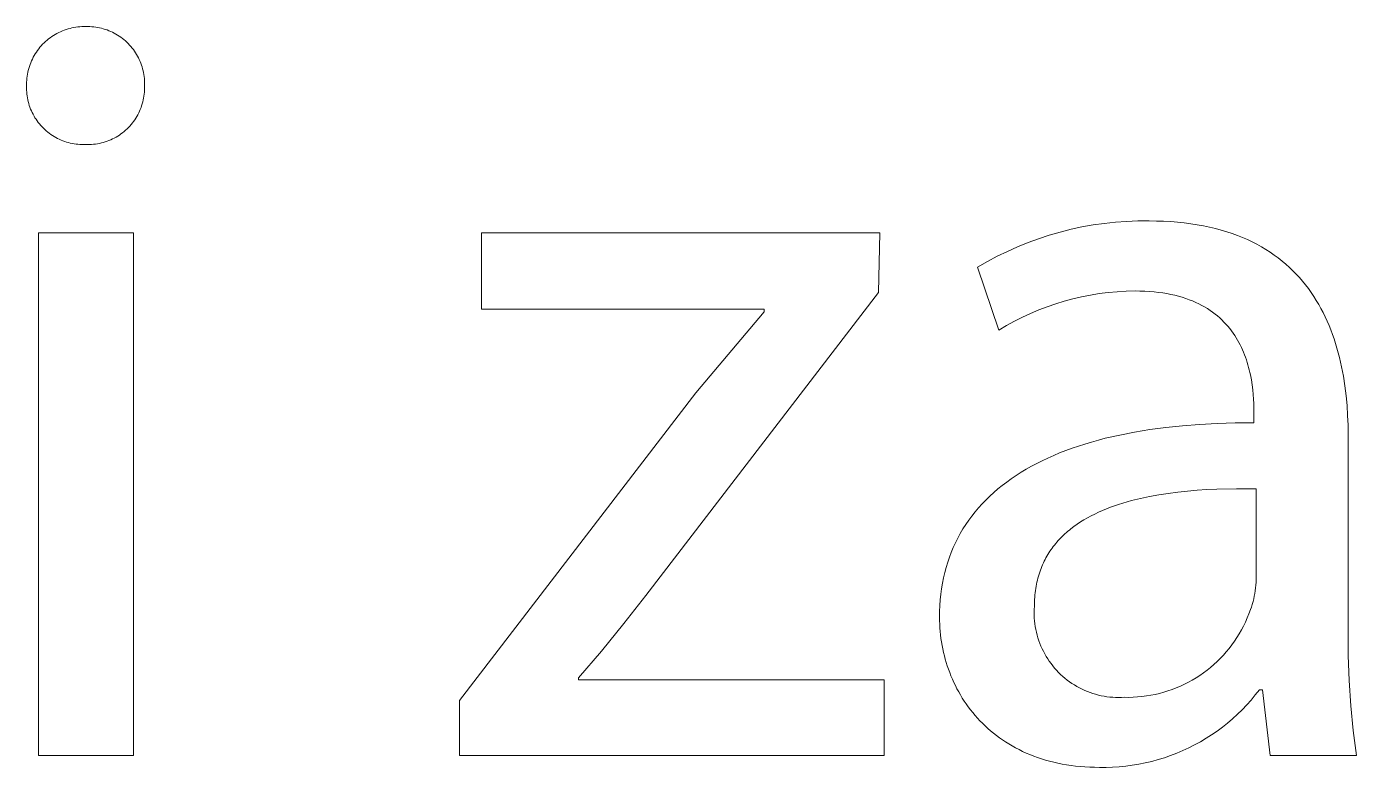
# Model space of a CAD drawing. Header units: millimetres. Extents: x -1480 to 5249, y -840 to 3860.
# Drawn here: x 3342.8 to 3425.7, y -728.4 to -682.2 of the extents above; entities that cross this region are included whole.
import ezdxf

# ---------------------------------------------------------------- set-up
doc = ezdxf.new("R2010")
doc.units = ezdxf.units.MM
doc.header["$MEASUREMENT"] = 0
doc.layers.add('Domyślny', color=7, linetype='Continuous', true_color=0x000000)

msp = doc.modelspace()

# ---------------------------------------------------------------- linework, layer by layer
at = {"layer": 'Domyślny', "color": 18, "lineweight": 15, "true_color": 0x000000}
for p, q in [((3345.045, -682.42), (3345.161, -682.375)), ((3345.161, -682.375), (3345.279, -682.334)), ((3345.279, -682.334), (3345.399, -682.297)), ((3345.399, -682.297), (3345.519, -682.264)), ((3345.519, -682.264), (3345.641, -682.235)), ((3345.641, -682.235), (3345.764, -682.21)), ((3345.764, -682.21), (3345.887, -682.19)), ((3345.887, -682.19), (3346.011, -682.174)), ((3346.011, -682.174), (3346.135, -682.163)), ((3346.135, -682.163), (3346.26, -682.155)), ((3346.26, -682.155), (3346.385, -682.152)), ((3346.385, -682.152), (3346.51, -682.154)), ((3346.51, -682.154), (3346.632, -682.152)), ((3346.632, -682.152), (3346.754, -682.155)), ((3346.754, -682.155), (3346.876, -682.161)), ((3346.876, -682.161), (3346.997, -682.172)), ((3346.997, -682.172), (3347.118, -682.187)), ((3347.118, -682.187), (3347.239, -682.207)), ((3347.239, -682.207), (3347.359, -682.23)), ((3347.359, -682.23), (3347.477, -682.257)), ((3347.477, -682.257), (3347.595, -682.289)), ((3347.595, -682.289), (3347.712, -682.325)), ((3347.712, -682.325), (3347.827, -682.364)), ((3347.827, -682.364), (3347.941, -682.408)), ((3343.813, -683.258), (3343.901, -683.169)), ((3343.901, -683.169), (3343.993, -683.084)), ((3343.993, -683.084), (3344.087, -683.002)), ((3344.087, -683.002), (3344.183, -682.923)), ((3344.183, -682.923), (3344.283, -682.847)), ((3344.283, -682.847), (3344.385, -682.775)), ((3344.385, -682.775), (3344.49, -682.706)), ((3344.49, -682.706), (3344.597, -682.642)), ((3344.597, -682.642), (3344.706, -682.58)), ((3344.706, -682.58), (3344.817, -682.523)), ((3344.817, -682.523), (3344.93, -682.47)), ((3344.93, -682.47), (3345.045, -682.42)), ((3347.941, -682.408), (3348.054, -682.455)), ((3348.054, -682.455), (3348.164, -682.506)), ((3348.164, -682.506), (3348.273, -682.561)), ((3348.273, -682.561), (3348.38, -682.62)), ((3348.38, -682.62), (3348.485, -682.682)), ((3348.485, -682.682), (3348.587, -682.748)), ((3348.587, -682.748), (3348.688, -682.818)), ((3348.688, -682.818), (3348.786, -682.89)), ((3348.786, -682.89), (3348.881, -682.967)), ((3348.881, -682.967), (3348.974, -683.046)), ((3348.974, -683.046), (3349.063, -683.129)), ((3349.063, -683.129), (3349.15, -683.214)), ((3343.229, -684.066), (3343.29, -683.957)), ((3343.29, -683.957), (3343.354, -683.849)), ((3343.354, -683.849), (3343.422, -683.744)), ((3343.422, -683.744), (3343.493, -683.642)), ((3343.493, -683.642), (3343.568, -683.542)), ((3343.568, -683.542), (3343.646, -683.444)), ((3343.646, -683.444), (3343.728, -683.35)), ((3343.728, -683.35), (3343.813, -683.258)), ((3349.15, -683.214), (3349.234, -683.303)), ((3349.234, -683.303), (3349.315, -683.394)), ((3349.315, -683.394), (3349.393, -683.488)), ((3349.393, -683.488), (3349.467, -683.585)), ((3349.467, -683.585), (3349.538, -683.684)), ((3349.538, -683.684), (3349.606, -683.785)), ((3349.606, -683.785), (3349.67, -683.889)), ((3349.67, -683.889), (3349.73, -683.995)), ((3349.73, -683.995), (3349.787, -684.103)), ((3342.917, -684.881), (3342.95, -684.761)), ((3342.95, -684.761), (3342.986, -684.641)), ((3342.986, -684.641), (3343.027, -684.523)), ((3343.027, -684.523), (3343.071, -684.406)), ((3343.071, -684.406), (3343.12, -684.291)), ((3343.12, -684.291), (3343.173, -684.178)), ((3343.173, -684.178), (3343.229, -684.066)), ((3349.787, -684.103), (3349.84, -684.213)), ((3349.84, -684.213), (3349.889, -684.324)), ((3349.889, -684.324), (3349.935, -684.438)), ((3349.935, -684.438), (3349.976, -684.552)), ((3349.976, -684.552), (3350.013, -684.668)), ((3350.013, -684.668), (3350.047, -684.786)), ((3350.047, -684.786), (3350.076, -684.904)), ((3342.811, -685.748), (3342.813, -685.623)), ((3342.813, -685.623), (3342.82, -685.498)), ((3342.82, -685.498), (3342.831, -685.374)), ((3342.831, -685.374), (3342.846, -685.25)), ((3342.846, -685.25), (3342.865, -685.126)), ((3342.865, -685.126), (3342.889, -685.003)), ((3342.889, -685.003), (3342.917, -684.881)), ((3350.076, -684.904), (3350.102, -685.023)), ((3350.102, -685.023), (3350.123, -685.144)), ((3350.123, -685.144), (3350.14, -685.264)), ((3350.14, -685.264), (3350.153, -685.386)), ((3350.153, -685.386), (3350.161, -685.507)), ((3350.161, -685.507), (3350.166, -685.629)), ((3350.166, -685.629), (3350.166, -685.751)), ((3342.813, -685.873), (3342.811, -685.748)), ((3342.812, -685.994), (3342.813, -685.873)), ((3342.814, -686.115), (3342.812, -685.994)), ((3342.82, -686.236), (3342.814, -686.115)), ((3342.831, -686.356), (3342.82, -686.236)), ((3342.846, -686.476), (3342.831, -686.356)), ((3342.865, -686.596), (3342.846, -686.476)), ((3350.127, -686.487), (3350.107, -686.608)), ((3350.142, -686.365), (3350.127, -686.487)), ((3350.154, -686.242), (3350.142, -686.365)), ((3350.161, -686.119), (3350.154, -686.242)), ((3350.164, -685.996), (3350.161, -686.119)), ((3350.166, -685.751), (3350.162, -685.873)), ((3350.162, -685.873), (3350.164, -685.996)), ((3342.888, -686.714), (3342.865, -686.596)), ((3342.915, -686.832), (3342.888, -686.714)), ((3342.946, -686.949), (3342.915, -686.832)), ((3342.981, -687.065), (3342.946, -686.949)), ((3343.02, -687.179), (3342.981, -687.065)), ((3343.063, -687.292), (3343.02, -687.179)), ((3343.11, -687.404), (3343.063, -687.292)), ((3349.9, -687.316), (3349.851, -687.429)), ((3349.945, -687.201), (3349.9, -687.316)), ((3349.985, -687.085), (3349.945, -687.201)), ((3350.022, -686.968), (3349.985, -687.085)), ((3350.054, -686.849), (3350.022, -686.968)), ((3350.083, -686.729), (3350.054, -686.849)), ((3350.107, -686.608), (3350.083, -686.729)), ((3343.161, -687.514), (3343.11, -687.404)), ((3343.215, -687.622), (3343.161, -687.514)), ((3343.273, -687.728), (3343.215, -687.622)), ((3343.335, -687.832), (3343.273, -687.728)), ((3343.4, -687.934), (3343.335, -687.832)), ((3343.469, -688.033), (3343.4, -687.934)), ((3343.541, -688.13), (3343.469, -688.033)), ((3343.616, -688.225), (3343.541, -688.13)), ((3349.405, -688.164), (3349.327, -688.259)), ((3349.48, -688.066), (3349.405, -688.164)), ((3349.551, -687.965), (3349.48, -688.066)), ((3349.618, -687.862), (3349.551, -687.965)), ((3349.682, -687.757), (3349.618, -687.862)), ((3349.742, -687.65), (3349.682, -687.757)), ((3349.799, -687.54), (3349.742, -687.65)), ((3349.851, -687.429), (3349.799, -687.54)), ((3343.695, -688.317), (3343.616, -688.225)), ((3343.777, -688.406), (3343.695, -688.317)), ((3343.861, -688.492), (3343.777, -688.406)), ((3343.949, -688.576), (3343.861, -688.492)), ((3344.039, -688.656), (3343.949, -688.576)), ((3344.132, -688.733), (3344.039, -688.656)), ((3344.228, -688.807), (3344.132, -688.733)), ((3344.326, -688.878), (3344.228, -688.807)), ((3344.427, -688.945), (3344.326, -688.878)), ((3344.53, -689.008), (3344.427, -688.945)), ((3344.635, -689.068), (3344.53, -689.008)), ((3348.492, -688.98), (3348.386, -689.043)), ((3348.596, -688.914), (3348.492, -688.98)), ((3348.697, -688.843), (3348.596, -688.914)), ((3348.795, -688.77), (3348.697, -688.843)), ((3348.891, -688.692), (3348.795, -688.77)), ((3348.984, -688.612), (3348.891, -688.692)), ((3349.075, -688.528), (3348.984, -688.612)), ((3349.162, -688.442), (3349.075, -688.528)), ((3349.246, -688.352), (3349.162, -688.442)), ((3349.327, -688.259), (3349.246, -688.352)), ((3344.742, -689.125), (3344.635, -689.068)), ((3344.851, -689.177), (3344.742, -689.125)), ((3344.961, -689.226), (3344.851, -689.177)), ((3345.074, -689.271), (3344.961, -689.226)), ((3345.187, -689.313), (3345.074, -689.271)), ((3345.302, -689.35), (3345.187, -689.313)), ((3345.419, -689.383), (3345.302, -689.35)), ((3345.536, -689.413), (3345.419, -689.383)), ((3345.654, -689.438), (3345.536, -689.413)), ((3345.773, -689.459), (3345.654, -689.438)), ((3345.893, -689.476), (3345.773, -689.459)), ((3346.013, -689.489), (3345.893, -689.476)), ((3346.134, -689.498), (3346.013, -689.489)), ((3346.255, -689.502), (3346.134, -689.498)), ((3346.376, -689.503), (3346.255, -689.502)), ((3346.499, -689.509), (3346.376, -689.503)), ((3346.622, -689.512), (3346.499, -689.509)), ((3346.745, -689.51), (3346.622, -689.512)), ((3346.868, -689.504), (3346.745, -689.51)), ((3346.99, -689.493), (3346.868, -689.504)), ((3347.113, -689.478), (3346.99, -689.493)), ((3347.234, -689.459), (3347.113, -689.478)), ((3347.355, -689.436), (3347.234, -689.459)), ((3347.475, -689.409), (3347.355, -689.436)), ((3347.594, -689.377), (3347.475, -689.409)), ((3347.712, -689.341), (3347.594, -689.377)), ((3347.829, -689.302), (3347.712, -689.341)), ((3347.944, -689.258), (3347.829, -689.302)), ((3348.057, -689.21), (3347.944, -689.258)), ((3348.169, -689.158), (3348.057, -689.21)), ((3348.279, -689.103), (3348.169, -689.158)), ((3348.386, -689.043), (3348.279, -689.103)), ((3407.25, -694.967), (3407.93, -694.795)), ((3407.93, -694.795), (3408.615, -694.648)), ((3408.615, -694.648), (3409.305, -694.525)), ((3409.305, -694.525), (3409.999, -694.425)), ((3409.999, -694.425), (3410.696, -694.35)), ((3410.696, -694.35), (3411.395, -694.299)), ((3411.395, -694.299), (3412.096, -694.273)), ((3412.096, -694.273), (3412.797, -694.271)), ((3412.797, -694.271), (3413.257, -694.276)), ((3413.257, -694.276), (3413.707, -694.29)), ((3413.707, -694.29), (3414.147, -694.315)), ((3414.147, -694.315), (3414.575, -694.349)), ((3414.575, -694.349), (3414.994, -694.392)), ((3414.994, -694.392), (3415.401, -694.444)), ((3415.401, -694.444), (3415.799, -694.506)), ((3415.799, -694.506), (3416.186, -694.576)), ((3416.186, -694.576), (3416.563, -694.655)), ((3416.563, -694.655), (3416.931, -694.742)), ((3416.931, -694.742), (3417.288, -694.838)), ((3343.553, -695.014), (3349.468, -695.014)), ((3343.553, -727.614), (3343.553, -695.014)), ((3349.468, -695.014), (3349.468, -727.614)), ((3371.172, -699.78), (3371.172, -695.008)), ((3371.172, -695.008), (3396.019, -695.008)), ((3396.019, -695.008), (3395.93, -698.727)), ((3404.603, -695.884), (3405.253, -695.621)), ((3405.253, -695.621), (3405.911, -695.379)), ((3405.911, -695.379), (3406.577, -695.161)), ((3406.577, -695.161), (3407.25, -694.967)), ((3417.288, -694.838), (3417.636, -694.942)), ((3417.636, -694.942), (3417.974, -695.054)), ((3417.974, -695.054), (3418.303, -695.174)), ((3418.303, -695.174), (3418.623, -695.302)), ((3418.623, -695.302), (3418.933, -695.437)), ((3418.933, -695.437), (3419.234, -695.58)), ((3419.234, -695.58), (3419.526, -695.729)), ((3403.334, -696.479), (3403.963, -696.171)), ((3403.963, -696.171), (3404.603, -695.884)), ((3419.526, -695.729), (3419.809, -695.886)), ((3419.809, -695.886), (3420.084, -696.05)), ((3420.084, -696.05), (3420.349, -696.22)), ((3420.349, -696.22), (3420.607, -696.398)), ((3420.607, -696.398), (3420.855, -696.581)), ((3402.109, -697.161), (3402.716, -696.809)), ((3403.431, -701.082), (3402.109, -697.161)), ((3402.716, -696.809), (3403.334, -696.479)), ((3420.855, -696.581), (3421.096, -696.771)), ((3421.096, -696.771), (3421.328, -696.967)), ((3421.328, -696.967), (3421.552, -697.168)), ((3421.552, -697.168), (3421.768, -697.376)), ((3421.768, -697.376), (3421.977, -697.589)), ((3421.977, -697.589), (3422.177, -697.807)), ((3422.177, -697.807), (3422.37, -698.031)), ((3422.37, -698.031), (3422.555, -698.26)), ((3395.93, -698.727), (3381.411, -717.637)), ((3409.142, -698.895), (3408.593, -699.002)), ((3409.694, -698.805), (3409.142, -698.895)), ((3410.249, -698.735), (3409.694, -698.805)), ((3410.805, -698.684), (3410.249, -698.735)), ((3411.364, -698.652), (3410.805, -698.684)), ((3411.923, -698.64), (3411.364, -698.652)), ((3412.231, -698.643), (3411.923, -698.64)), ((3412.531, -698.654), (3412.231, -698.643)), ((3412.823, -698.671), (3412.531, -698.654)), ((3413.106, -698.695), (3412.823, -698.671)), ((3413.381, -698.725), (3413.106, -698.695)), ((3413.648, -698.762), (3413.381, -698.725)), ((3413.907, -698.805), (3413.648, -698.762)), ((3414.158, -698.854), (3413.907, -698.805)), ((3414.402, -698.909), (3414.158, -698.854)), ((3414.637, -698.969), (3414.402, -698.909)), ((3422.555, -698.26), (3422.733, -698.494)), ((3422.733, -698.494), (3422.904, -698.733)), ((3422.904, -698.733), (3423.068, -698.976)), ((3388.805, -699.78), (3371.172, -699.78)), ((3388.805, -699.937), (3388.805, -699.78)), ((3406.445, -699.62), (3405.923, -699.82)), ((3406.974, -699.438), (3406.445, -699.62)), ((3407.508, -699.275), (3406.974, -699.438)), ((3408.048, -699.129), (3407.508, -699.275)), ((3408.593, -699.002), (3408.048, -699.129)), ((3414.866, -699.035), (3414.637, -698.969)), ((3415.087, -699.106), (3414.866, -699.035)), ((3415.3, -699.182), (3415.087, -699.106)), ((3415.506, -699.264), (3415.3, -699.182)), ((3415.706, -699.35), (3415.506, -699.264)), ((3415.898, -699.441), (3415.706, -699.35)), ((3416.084, -699.537), (3415.898, -699.441)), ((3416.263, -699.637), (3416.084, -699.537)), ((3416.435, -699.741), (3416.263, -699.637)), ((3416.601, -699.849), (3416.435, -699.741)), ((3423.068, -698.976), (3423.224, -699.224)), ((3423.224, -699.224), (3423.374, -699.476)), ((3423.374, -699.476), (3423.516, -699.732)), ((3423.516, -699.732), (3423.652, -699.992)), ((3384.548, -705.001), (3388.805, -699.937)), ((3404.401, -700.526), (3403.912, -700.796)), ((3404.9, -700.273), (3404.401, -700.526)), ((3405.408, -700.038), (3404.9, -700.273)), ((3405.923, -699.82), (3405.408, -700.038)), ((3416.761, -699.962), (3416.601, -699.849)), ((3416.915, -700.077), (3416.761, -699.962)), ((3417.062, -700.197), (3416.915, -700.077)), ((3417.203, -700.32), (3417.062, -700.197)), ((3417.339, -700.446), (3417.203, -700.32)), ((3417.469, -700.575), (3417.339, -700.446)), ((3417.593, -700.707), (3417.469, -700.575)), ((3423.652, -699.992), (3423.782, -700.256)), ((3423.782, -700.256), (3423.905, -700.524)), ((3423.905, -700.524), (3424.021, -700.795)), ((3403.912, -700.796), (3403.431, -701.082)), ((3417.712, -700.842), (3417.593, -700.707)), ((3417.825, -700.98), (3417.712, -700.842)), ((3417.934, -701.12), (3417.825, -700.98)), ((3418.037, -701.262), (3417.934, -701.12)), ((3418.135, -701.407), (3418.037, -701.262)), ((3418.228, -701.553), (3418.135, -701.407)), ((3424.021, -700.795), (3424.132, -701.07)), ((3424.132, -701.07), (3424.236, -701.347)), ((3424.236, -701.347), (3424.334, -701.628)), ((3418.316, -701.701), (3418.228, -701.553)), ((3418.4, -701.851), (3418.316, -701.701)), ((3418.479, -702.003), (3418.4, -701.851)), ((3418.554, -702.155), (3418.479, -702.003)), ((3418.624, -702.309), (3418.554, -702.155)), ((3424.334, -701.628), (3424.426, -701.912)), ((3424.426, -701.912), (3424.513, -702.198)), ((3424.513, -702.198), (3424.593, -702.487)), ((3418.691, -702.464), (3418.624, -702.309)), ((3418.753, -702.62), (3418.691, -702.464)), ((3418.811, -702.776), (3418.753, -702.62)), ((3418.866, -702.933), (3418.811, -702.776)), ((3418.917, -703.09), (3418.866, -702.933)), ((3418.964, -703.248), (3418.917, -703.09)), ((3424.593, -702.487), (3424.669, -702.778)), ((3424.669, -702.778), (3424.738, -703.071)), ((3424.738, -703.071), (3424.803, -703.366)), ((3419.007, -703.405), (3418.964, -703.248)), ((3419.048, -703.562), (3419.007, -703.405)), ((3419.085, -703.72), (3419.048, -703.562)), ((3419.119, -703.876), (3419.085, -703.72)), ((3419.178, -704.187), (3419.119, -703.876)), ((3424.803, -703.366), (3424.862, -703.663)), ((3424.862, -703.663), (3424.916, -703.962)), ((3419.227, -704.495), (3419.178, -704.187)), ((3419.265, -704.798), (3419.227, -704.495)), ((3424.916, -703.962), (3425.01, -704.565)), ((3425.01, -704.565), (3425.084, -705.172)), ((3369.805, -724.18), (3384.548, -705.001)), ((3419.294, -705.094), (3419.265, -704.798)), ((3419.315, -705.383), (3419.294, -705.094)), ((3419.329, -705.662), (3419.315, -705.383)), ((3425.084, -705.172), (3425.14, -705.783)), ((3419.337, -705.932), (3419.329, -705.662)), ((3419.339, -706.19), (3419.337, -705.932)), ((3419.339, -706.862), (3419.339, -706.19)), ((3425.14, -705.783), (3425.179, -706.396)), ((3425.179, -706.396), (3425.202, -707.01)), ((3412.854, -707.282), (3413.851, -707.149)), ((3413.851, -707.149), (3414.881, -707.041)), ((3414.881, -707.041), (3415.946, -706.959)), ((3415.946, -706.959), (3417.044, -706.901)), ((3417.044, -706.901), (3418.175, -706.869)), ((3418.175, -706.869), (3419.339, -706.862)), ((3425.202, -707.01), (3425.209, -707.624)), ((3408.797, -708.185), (3409.212, -708.06)), ((3409.212, -708.06), (3409.637, -707.941)), ((3409.637, -707.941), (3410.07, -707.829)), ((3410.07, -707.829), (3410.964, -707.622)), ((3410.964, -707.622), (3411.891, -707.44)), ((3411.891, -707.44), (3412.854, -707.282)), ((3425.209, -707.624), (3425.209, -719.813)), ((3406.489, -709.058), (3406.851, -708.898)), ((3406.851, -708.898), (3407.222, -708.743)), ((3407.222, -708.743), (3407.602, -708.595)), ((3407.602, -708.595), (3407.992, -708.452)), ((3407.992, -708.452), (3408.39, -708.315)), ((3408.39, -708.315), (3408.797, -708.185)), ((3405.131, -709.759), (3405.457, -709.575)), ((3405.457, -709.575), (3405.792, -709.397)), ((3405.792, -709.397), (3406.136, -709.225)), ((3406.136, -709.225), (3406.489, -709.058)), ((3403.641, -710.766), (3403.921, -710.553)), ((3403.921, -710.553), (3404.209, -710.346)), ((3404.209, -710.346), (3404.507, -710.144)), ((3404.507, -710.144), (3404.815, -709.949)), ((3404.815, -709.949), (3405.131, -709.759)), ((3402.859, -711.439), (3403.11, -711.209)), ((3403.11, -711.209), (3403.371, -710.985)), ((3403.371, -710.985), (3403.641, -710.766)), ((3413.398, -711.352), (3412.82, -711.457)), ((3413.986, -711.261), (3413.398, -711.352)), ((3414.582, -711.185), (3413.986, -711.261)), ((3415.185, -711.121), (3414.582, -711.185)), ((3415.793, -711.07), (3415.185, -711.121)), ((3416.406, -711.03), (3415.793, -711.07)), ((3417.02, -711.002), (3416.406, -711.03)), ((3418.251, -710.976), (3417.02, -711.002)), ((3419.473, -710.985), (3418.251, -710.976)), ((3419.473, -716.631), (3419.473, -710.985)), ((3401.949, -712.416), (3402.162, -712.163)), ((3402.162, -712.163), (3402.385, -711.916)), ((3402.385, -711.916), (3402.617, -711.675)), ((3402.617, -711.675), (3402.859, -711.439)), ((3410.384, -712.132), (3410.133, -712.229)), ((3410.639, -712.039), (3410.384, -712.132)), ((3410.898, -711.952), (3410.639, -712.039)), ((3411.162, -711.868), (3410.898, -711.952)), ((3411.429, -711.789), (3411.162, -711.868)), ((3411.7, -711.715), (3411.429, -711.789)), ((3412.254, -711.578), (3411.7, -711.715)), ((3412.82, -711.457), (3412.254, -711.578)), ((3401.367, -713.207), (3401.551, -712.938)), ((3401.551, -712.938), (3401.745, -712.674)), ((3401.745, -712.674), (3401.949, -712.416)), ((3408.523, -713.044), (3408.316, -713.181)), ((3408.737, -712.912), (3408.523, -713.044)), ((3408.956, -712.786), (3408.737, -712.912)), ((3409.181, -712.664), (3408.956, -712.786)), ((3409.411, -712.548), (3409.181, -712.664)), ((3409.647, -712.437), (3409.411, -712.548)), ((3409.887, -712.33), (3409.647, -712.437)), ((3410.133, -712.229), (3409.887, -712.33)), ((3400.871, -714.049), (3401.027, -713.763)), ((3401.027, -713.763), (3401.192, -713.482)), ((3401.192, -713.482), (3401.367, -713.207)), ((3407.463, -713.867), (3407.377, -713.951)), ((3407.551, -713.785), (3407.463, -713.867)), ((3407.641, -713.705), (3407.551, -713.785)), ((3407.732, -713.626), (3407.641, -713.705)), ((3407.826, -713.548), (3407.732, -713.626)), ((3407.92, -713.472), (3407.826, -713.548)), ((3408.115, -713.324), (3407.92, -713.472)), ((3408.316, -713.181), (3408.115, -713.324)), ((3400.464, -714.939), (3400.59, -714.637)), ((3400.59, -714.637), (3400.726, -714.34)), ((3400.726, -714.34), (3400.871, -714.049)), ((3406.754, -714.672), (3406.685, -714.769)), ((3406.826, -714.576), (3406.754, -714.672)), ((3406.899, -714.482), (3406.826, -714.576)), ((3406.974, -714.39), (3406.899, -714.482)), ((3407.051, -714.299), (3406.974, -714.39)), ((3407.13, -714.21), (3407.051, -714.299)), ((3407.21, -714.122), (3407.13, -714.21)), ((3407.293, -714.036), (3407.21, -714.122)), ((3407.377, -713.951), (3407.293, -714.036)), ((3400.242, -715.56), (3400.348, -715.247)), ((3400.348, -715.247), (3400.464, -714.939)), ((3406.259, -715.493), (3406.206, -715.602)), ((3406.313, -715.384), (3406.259, -715.493)), ((3406.37, -715.278), (3406.313, -715.384)), ((3406.429, -715.173), (3406.37, -715.278)), ((3406.49, -715.069), (3406.429, -715.173)), ((3406.553, -714.968), (3406.49, -715.069)), ((3406.618, -714.867), (3406.553, -714.968)), ((3406.685, -714.769), (3406.618, -714.867)), ((3399.984, -716.531), (3400.06, -716.202)), ((3400.06, -716.202), (3400.146, -715.878)), ((3400.146, -715.878), (3400.242, -715.56)), ((3405.939, -716.297), (3405.902, -716.419)), ((3405.978, -716.177), (3405.939, -716.297)), ((3406.019, -716.059), (3405.978, -716.177)), ((3406.062, -715.942), (3406.019, -716.059)), ((3406.108, -715.827), (3406.062, -715.942)), ((3406.156, -715.714), (3406.108, -715.827)), ((3406.206, -715.602), (3406.156, -715.714)), ((3399.862, -717.206), (3399.918, -716.866)), ((3399.918, -716.866), (3399.984, -716.531)), ((3405.733, -717.187), (3405.714, -717.321)), ((3405.755, -717.054), (3405.733, -717.187)), ((3405.78, -716.924), (3405.755, -717.054)), ((3405.807, -716.795), (3405.78, -716.924)), ((3405.836, -716.668), (3405.807, -716.795)), ((3405.868, -716.543), (3405.836, -716.668)), ((3405.902, -716.419), (3405.868, -716.543)), ((3419.42, -717.329), (3419.441, -717.155)), ((3419.441, -717.155), (3419.458, -716.981)), ((3419.458, -716.981), (3419.468, -716.806)), ((3419.468, -716.806), (3419.473, -716.631)), ((3381.411, -717.637), (3380.058, -719.383)), ((3399.755, -718.257), (3399.78, -717.901)), ((3399.78, -717.901), (3399.816, -717.551)), ((3399.816, -717.551), (3399.862, -717.206)), ((3405.655, -718.019), (3405.651, -718.164)), ((3405.661, -717.876), (3405.655, -718.019)), ((3405.671, -717.734), (3405.661, -717.876)), ((3405.682, -717.595), (3405.671, -717.734)), ((3405.697, -717.457), (3405.682, -717.595)), ((3405.714, -717.321), (3405.697, -717.457)), ((3419.229, -718.182), (3419.278, -718.014)), ((3419.278, -718.014), (3419.322, -717.845)), ((3419.322, -717.845), (3419.36, -717.674)), ((3419.36, -717.674), (3419.392, -717.502)), ((3419.392, -717.502), (3419.42, -717.329)), ((3399.734, -718.984), (3399.739, -718.618)), ((3399.739, -718.618), (3399.755, -718.257)), ((3405.638, -718.492), (3405.633, -718.673)), ((3405.633, -718.673), (3405.635, -718.853)), ((3405.635, -718.853), (3405.642, -719.034)), ((3405.649, -718.312), (3405.638, -718.492)), ((3405.651, -718.164), (3405.649, -718.312)), ((3418.917, -719.03), (3419.02, -718.773)), ((3419.02, -718.773), (3419.115, -718.513)), ((3419.115, -718.513), (3419.175, -718.349)), ((3419.175, -718.349), (3419.229, -718.182)), ((3380.058, -719.383), (3378.661, -721.093)), ((3399.737, -719.205), (3399.734, -718.984)), ((3399.744, -719.427), (3399.737, -719.205)), ((3399.757, -719.647), (3399.744, -719.427)), ((3399.774, -719.868), (3399.757, -719.647)), ((3405.642, -719.034), (3405.656, -719.214)), ((3405.656, -719.214), (3405.676, -719.394)), ((3405.676, -719.394), (3405.702, -719.573)), ((3405.702, -719.573), (3405.734, -719.75)), ((3418.555, -719.778), (3418.684, -719.533)), ((3418.684, -719.533), (3418.805, -719.283)), ((3418.805, -719.283), (3418.917, -719.03)), ((3399.796, -720.088), (3399.774, -719.868)), ((3399.823, -720.307), (3399.796, -720.088)), ((3399.855, -720.526), (3399.823, -720.307)), ((3405.734, -719.75), (3405.773, -719.927)), ((3405.773, -719.927), (3405.817, -720.102)), ((3405.817, -720.102), (3405.867, -720.276)), ((3405.867, -720.276), (3405.924, -720.448)), ((3405.924, -720.448), (3405.986, -720.617)), ((3417.957, -720.709), (3418.118, -720.484)), ((3418.118, -720.484), (3418.272, -720.253)), ((3418.272, -720.253), (3418.417, -720.018)), ((3418.417, -720.018), (3418.555, -719.778)), ((3425.209, -719.813), (3425.211, -721.377)), ((3378.661, -721.093), (3377.221, -722.768)), ((3399.892, -720.743), (3399.855, -720.526)), ((3399.934, -720.96), (3399.892, -720.743)), ((3399.981, -721.176), (3399.934, -720.96)), ((3400.033, -721.39), (3399.981, -721.176)), ((3405.986, -720.617), (3406.053, -720.785)), ((3406.053, -720.785), (3406.127, -720.95)), ((3406.127, -720.95), (3406.206, -721.112)), ((3406.206, -721.112), (3406.291, -721.272)), ((3406.291, -721.272), (3406.381, -721.429)), ((3417.428, -721.349), (3417.612, -721.142)), ((3417.612, -721.142), (3417.788, -720.928)), ((3417.788, -720.928), (3417.957, -720.709)), ((3400.09, -721.604), (3400.033, -721.39)), ((3400.152, -721.815), (3400.09, -721.604)), ((3400.218, -722.026), (3400.152, -721.815)), ((3400.289, -722.234), (3400.218, -722.026)), ((3406.381, -721.429), (3406.477, -721.582)), ((3406.477, -721.582), (3406.577, -721.732)), ((3406.577, -721.732), (3406.683, -721.879)), ((3406.683, -721.879), (3406.794, -722.022)), ((3406.794, -722.022), (3406.909, -722.161)), ((3406.909, -722.161), (3407.03, -722.295)), ((3416.411, -722.286), (3416.627, -722.113)), ((3416.627, -722.113), (3416.837, -721.932)), ((3416.837, -721.932), (3417.04, -721.745)), ((3417.04, -721.745), (3417.238, -721.55)), ((3417.238, -721.55), (3417.428, -721.349)), ((3425.211, -721.377), (3425.264, -722.941)), ((3377.221, -722.768), (3377.221, -722.88)), ((3377.221, -722.88), (3396.288, -722.88)), ((3396.288, -722.88), (3396.288, -727.608)), ((3400.366, -722.442), (3400.289, -722.234)), ((3400.447, -722.647), (3400.366, -722.442)), ((3400.533, -722.85), (3400.447, -722.647)), ((3400.624, -723.052), (3400.533, -722.85)), ((3407.03, -722.295), (3407.154, -722.426)), ((3407.154, -722.426), (3407.284, -722.552)), ((3407.284, -722.552), (3407.417, -722.674)), ((3407.417, -722.674), (3407.555, -722.792)), ((3407.555, -722.792), (3407.696, -722.904)), ((3407.696, -722.904), (3407.841, -723.011)), ((3415.249, -723.036), (3415.491, -722.902)), ((3415.491, -722.902), (3415.729, -722.76)), ((3415.729, -722.76), (3415.961, -722.609)), ((3415.961, -722.609), (3416.189, -722.451)), ((3416.189, -722.451), (3416.411, -722.286)), ((3425.264, -722.941), (3425.367, -724.502)), ((3400.72, -723.251), (3400.624, -723.052)), ((3400.821, -723.448), (3400.72, -723.251)), ((3400.926, -723.642), (3400.821, -723.448)), ((3401.037, -723.835), (3400.926, -723.642)), ((3407.841, -723.011), (3407.99, -723.114)), ((3407.99, -723.114), (3408.143, -723.211)), ((3408.143, -723.211), (3408.298, -723.303)), ((3408.298, -723.303), (3408.457, -723.39)), ((3408.457, -723.39), (3408.618, -723.471)), ((3408.618, -723.471), (3408.782, -723.546)), ((3408.782, -723.546), (3408.949, -723.616)), ((3408.949, -723.616), (3409.118, -723.68)), ((3409.118, -723.68), (3409.289, -723.739)), ((3409.289, -723.739), (3409.462, -723.791)), ((3409.462, -723.791), (3409.637, -723.837)), ((3412.904, -723.85), (3413.176, -723.796)), ((3413.176, -723.796), (3413.445, -723.732)), ((3413.445, -723.732), (3413.712, -723.66)), ((3413.712, -723.66), (3413.977, -723.578)), ((3413.977, -723.578), (3414.238, -723.487)), ((3414.238, -723.487), (3414.497, -723.387)), ((3414.497, -723.387), (3414.751, -723.279)), ((3414.751, -723.279), (3415.002, -723.161)), ((3415.002, -723.161), (3415.249, -723.036)), ((3419.675, -723.51), (3419.422, -723.834)), ((3419.877, -723.51), (3419.675, -723.51)), ((3420.347, -727.61), (3419.877, -723.51)), ((3369.805, -727.608), (3369.805, -724.18)), ((3401.152, -724.025), (3401.037, -723.835)), ((3401.272, -724.212), (3401.152, -724.025)), ((3401.397, -724.396), (3401.272, -724.212)), ((3401.527, -724.578), (3401.397, -724.396)), ((3401.662, -724.756), (3401.527, -724.578)), ((3409.637, -723.837), (3409.813, -723.878)), ((3409.813, -723.878), (3409.99, -723.912)), ((3409.99, -723.912), (3410.169, -723.94)), ((3410.169, -723.94), (3410.348, -723.962)), ((3410.348, -723.962), (3410.528, -723.978)), ((3410.528, -723.978), (3410.709, -723.988)), ((3410.709, -723.988), (3410.889, -723.992)), ((3410.889, -723.992), (3411.07, -723.989)), ((3411.07, -723.989), (3411.251, -723.98)), ((3411.251, -723.98), (3411.528, -723.982)), ((3411.528, -723.982), (3411.804, -723.975)), ((3411.804, -723.975), (3412.081, -723.958)), ((3412.081, -723.958), (3412.356, -723.931)), ((3412.356, -723.931), (3412.631, -723.896)), ((3412.631, -723.896), (3412.904, -723.85)), ((3418.884, -724.455), (3418.6, -724.752)), ((3419.159, -724.149), (3418.884, -724.455)), ((3419.422, -723.834), (3419.159, -724.149)), ((3425.367, -724.502), (3425.521, -726.059)), ((3401.802, -724.932), (3401.662, -724.756)), ((3401.946, -725.104), (3401.802, -724.932)), ((3402.095, -725.273), (3401.946, -725.104)), ((3402.249, -725.439), (3402.095, -725.273)), ((3402.408, -725.602), (3402.249, -725.439)), ((3418.002, -725.315), (3417.689, -725.582)), ((3418.306, -725.039), (3418.002, -725.315)), ((3418.6, -724.752), (3418.306, -725.039)), ((3402.572, -725.76), (3402.408, -725.602)), ((3402.74, -725.916), (3402.572, -725.76)), ((3402.914, -726.067), (3402.74, -725.916)), ((3403.092, -726.214), (3402.914, -726.067)), ((3403.275, -726.358), (3403.092, -726.214)), ((3416.699, -726.316), (3416.353, -726.537)), ((3417.037, -726.082), (3416.699, -726.316)), ((3417.367, -725.838), (3417.037, -726.082)), ((3417.689, -725.582), (3417.367, -725.838)), ((3425.521, -726.059), (3425.725, -727.61)), ((3403.463, -726.497), (3403.275, -726.358)), ((3403.655, -726.632), (3403.463, -726.497)), ((3403.853, -726.763), (3403.655, -726.632)), ((3404.055, -726.89), (3403.853, -726.763)), ((3404.262, -727.012), (3404.055, -726.89)), ((3404.473, -727.129), (3404.262, -727.012)), ((3404.69, -727.242), (3404.473, -727.129)), ((3415.273, -727.131), (3414.9, -727.304)), ((3415.64, -726.945), (3415.273, -727.131)), ((3416, -726.747), (3415.64, -726.945)), ((3416.353, -726.537), (3416, -726.747)), ((3349.468, -727.614), (3343.553, -727.614)), ((3396.288, -727.608), (3369.805, -727.608)), ((3404.911, -727.35), (3404.69, -727.242)), ((3405.137, -727.453), (3404.911, -727.35)), ((3405.368, -727.551), (3405.137, -727.453)), ((3405.603, -727.643), (3405.368, -727.551)), ((3405.844, -727.731), (3405.603, -727.643)), ((3406.089, -727.813), (3405.844, -727.731)), ((3406.338, -727.89), (3406.089, -727.813)), ((3406.593, -727.961), (3406.338, -727.89)), ((3406.852, -728.027), (3406.593, -727.961)), ((3412.961, -727.976), (3412.561, -728.071)), ((3413.358, -727.868), (3412.961, -727.976)), ((3413.75, -727.747), (3413.358, -727.868)), ((3414.139, -727.612), (3413.75, -727.747)), ((3414.522, -727.465), (3414.139, -727.612)), ((3414.9, -727.304), (3414.522, -727.465)), ((3425.725, -727.61), (3420.347, -727.61)), ((3407.116, -728.087), (3406.852, -728.027)), ((3407.385, -728.141), (3407.116, -728.087)), ((3407.658, -728.189), (3407.385, -728.141)), ((3407.937, -728.231), (3407.658, -728.189)), ((3408.22, -728.266), (3407.937, -728.231)), ((3408.507, -728.296), (3408.22, -728.266)), ((3408.799, -728.319), (3408.507, -728.296)), ((3409.096, -728.336), (3408.799, -728.319)), ((3409.398, -728.346), (3409.096, -728.336)), ((3409.705, -728.349), (3409.398, -728.346)), ((3410.116, -728.351), (3409.705, -728.349)), ((3410.526, -728.339), (3410.116, -728.351)), ((3410.937, -728.313), (3410.526, -728.339)), ((3411.346, -728.273), (3410.937, -728.313)), ((3411.753, -728.219), (3411.346, -728.273)), ((3412.158, -728.152), (3411.753, -728.219)), ((3412.561, -728.071), (3412.158, -728.152))]:
    msp.add_line(p, q, dxfattribs=at)

doc.saveas('drawing.dxf')
